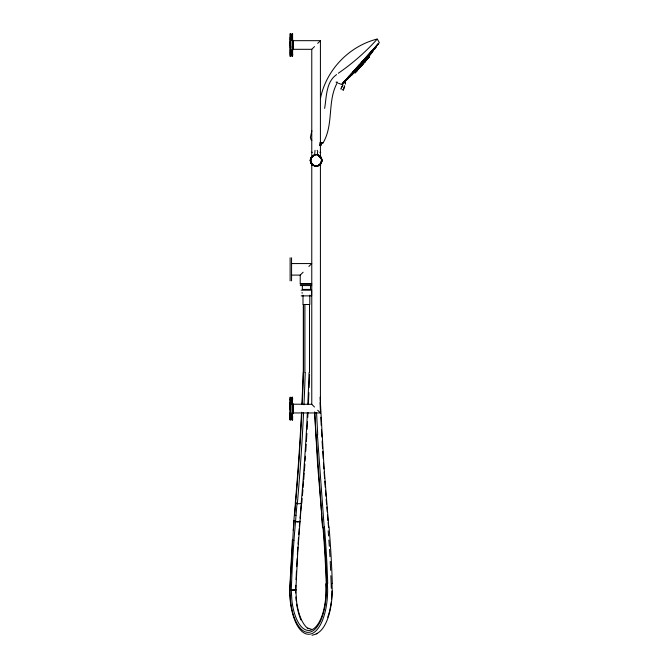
<?xml version="1.0" encoding="UTF-8"?>
<svg xmlns="http://www.w3.org/2000/svg" width="669" height="669" viewBox="0 0 669 669"><rect width="100%" height="100%" fill="white"/><g stroke="black" fill="none" stroke-linecap="round" stroke-linejoin="round"><path stroke-width="1" d="M290.12 47.825L290.187 33.851M290.12 403.875L290.179 397.085L290.195 398.18M292.286 47.457L292.286 39.203M292.286 54.741L292.278 49.866M292.286 33.592L292.278 40.776L292.278 39.471M292.646 48.369L292.646 47.7M292.646 53.813L292.646 55.126M292.646 44.305L292.646 42.958M292.646 410.766L292.646 409.997L292.646 411.611M293.005 407.797L293.005 407.27M310.608 162.216L310.424 159.347L312.147 156.228C309.078 158.896 310.132 164.44 313.97 165.803M310.692 160.092L310.776 161.446L310.776 159.423A5.436 5.436 0 0 0 310.759 161.455M314.656 166.021C320.886 167.969 324.816 158.269 318.879 155.375C315.81 155.509 318.737 150.809 317.173 150.333M290.204 47.859L290.237 56.514L290.271 54.549M290.12 419.806L290.12 417.431M292.244 39.438L292.244 38.225M292.161 49.907L292.169 56.514L292.278 41.453M292.604 33.994L292.537 35.256M292.596 49.69L292.47 55.36M292.646 417.406L292.554 419.739L292.596 419.011M292.646 408.157L292.646 407.078M292.646 404.243L292.646 404.586M303.007 295.188L302.998 304.495L309.806 304.495L309.797 295.188M313.368 165.519C310.015 163.863 309.287 158.929 312.214 156.454M318.218 165.803L316.813 166.163C321.271 165.803 323.503 159.824 320.426 156.63M292.278 54.666L292.286 56.179L292.286 52.91M292.286 39.295L292.286 33.818L292.202 35.658M292.294 49.372L292.286 51.572M292.646 40.24L292.729 43.242M292.127 418.167L292.211 397.093L292.294 399.669M292.646 404.101L292.729 404.452M290.262 51.48L290.254 53.888M292.286 33.935L292.286 37.857M292.286 52.65L292.286 52.132M292.922 49.18L292.897 42.933M369.213 55.694L368.678 56.38L369.188 55.82M292.529 418.309L292.554 415.984M292.294 46.395L292.244 53.411M292.646 40.148L292.646 49.983M292.286 417.18L292.278 418.777L292.186 418.359M292.646 403.783L292.646 413.618M292.562 40.274L292.545 34.086M292.729 49.749L292.729 44.095M292.545 397.963L292.562 398.783M290.246 35.248L290.246 44.271M292.311 415.156L292.152 419.806L292.119 418.886M310.583 161.012L310.625 159.389L310.424 161.513A5.778 5.778 0 0 0 311.21 163.529L312.147 164.641L311.219 163.529L311.687 164.156M292.487 41.553L292.587 39.07M292.537 49.08L292.604 55.953M292.562 414.822L292.596 413.643M293.005 408.742L292.989 410.189M292.579 38.509L292.504 35.599M292.495 48.084L292.529 47.073M292.211 397.235L292.294 411.009M292.244 411.82L292.236 414.454M327.434 583.535L327.634 590.033A44.288 18.991 -90 0 1 311.11 633.894A44.288 18.991 -90 0 1 290.296 601.439L289.652 590.225L292.395 539.574M301.401 503.305L297.722 552.619L295.84 590.15L291.249 590.15L292.069 571.351A618.741 265.56 90 0 1 293.992 540.192M295.815 585.266L295.623 589.974A42.381 18.18 -90 0 0 295.673 592.985M296.049 579.605L296.451 571.134M292.504 400.472L292.57 399.284M296.685 566.66L297.136 558.607M297.379 554.442L297.856 547.158M292.169 53.888L292.144 54.331L292.244 53.88M292.144 417.966L292.161 413.534M292.738 49.197L292.738 49.64M292.562 55.535L292.453 56.129M298.073 544.039L298.499 537.809M364.864 60.11L363.493 61.707L364.697 60.469M292.738 40.307L292.729 41.127M292.244 35.256L292.152 33.81M292.161 399.736L292.161 397.654M293.959 540.184L297.011 503.682L295.656 503.305L296.225 502.728M298.734 534.698L299.219 528.485M299.377 526.411L299.787 521.243L299.227 521.795L297.019 521.795L293.85 520.883L295.455 502.929M293.298 530.55L294.051 521.243M290.154 398.239L290.12 419.254M300.063 518.149L300.506 513.09M358.208 67.636L358.952 66.766M295.656 503.305L294.586 515.055L295.941 515.414M300.682 511.133L301.217 505.262M292.136 36.77L292.144 35.248M290.187 34.545L290.254 33.475M292.144 404.377L292.186 398.883M319.924 145.173L320.877 145.524L320.275 145.574M292.596 398.13L292.386 404.502L292.286 400.221M345.555 83.374L345.129 81.309L344.66 81.727M292.93 41.528L292.938 42.364M324.641 108.378C326.597 96.921 325.903 82.019 336.591 74.602M364.421 59.984L365.583 58.529L365.065 59.315M320.05 156.22A5.778 5.778 0 0 1 321.588 158.645L321.58 162.216L319.815 164.858M344.577 85.983L343.306 89.813M292.194 398.724L292.278 397.645M292.144 40.742L292.244 40.081M345.463 84.11C343.557 82.262 346.701 79.544 345.848 80.422L346.366 80.037M292.93 404.101L292.98 406.836M311.854 130.764L310.391 137.396L311.085 139.863L311.838 140.155M310.483 160.2L311.562 157.257L314.723 154.832M368.987 55.753C367.925 56.857 370.743 53.303 369.698 54.891M321.563 162.266L321.873 160.368L321.321 157.984M366.018 60.461L366.612 59.792L363.618 63.037L365.717 60.904M362.389 63.706L365.366 60.294M321.17 162.609L321.563 159.389M320.426 98.46C326.255 69.952 348.867 46.345 377.015 39.07M367.256 57.266L368.527 55.594L368.193 56.112M372.407 52.107L372.608 51.914M371.379 52.073L372.583 50.702L372.131 51.204M370.149 54.741L371.262 53.353L369.589 55.335M343.615 89.236L344.711 86.033M343.465 90.006L343.623 89.571M355.03 72.77L356.895 70.496L354.804 72.837L355.239 72.352M311.445 163.361L310.424 161.505L310.541 160.083L312.239 156.412A5.569 5.569 0 0 0 311.06 158.06L310.416 159.414L312.64 155.81L314.689 154.84L317.39 154.815M319.933 164.515L321.672 160.786A5.569 5.569 0 0 0 320.384 156.881L319.924 156.354M311.921 156.981L310.951 158.762L311.921 156.981L310.951 158.762L311.252 158.152M320.995 162.734L320.259 163.88L321.237 162.107A5.436 5.436 0 0 1 320.284 163.897L321.245 162.107M370.016 54.766L369.648 55.201M310.951 158.762L311.202 158.127M357.405 70.019L360.323 66.699L355.607 71.943M363.568 61.648L364.981 60.043M366.177 59.081L366.746 58.387L366.077 59.106M375.903 47.098C374.381 49.197 377.985 44.346 375.585 47.541M353.491 72.285L354.654 71.307M368.937 57.241L365.884 60.603L369.163 56.965L367.222 59.123M344.928 81.384L346.308 80.071L345.48 80.824M358.643 67.686L359.337 66.858L357.489 69.158M358.935 66.917L357.547 68.188M372.298 51.63L373.453 50.041L372.616 51.279M323.077 142.898C333.781 124.835 327.325 101.997 336.649 83.943M356.318 68.715L356.05 69.124L357.48 67.536L356.201 68.69L356.828 68.154M356.326 70.019L357.522 68.681L356.033 70.32M364.471 61.03C365.324 61.364 363.953 62.05 362.899 63.471M340.83 89.052L340.956 88.525M368.368 56.848L368.803 56.397L367.139 58.362L367.59 57.768M366.035 60.352L363.919 62.911M354.913 70.981L353.65 72.127M374.13 49.615L374.69 48.812M310.341 160.794L310.341 160.067L310.332 160.794A5.778 5.778 0 0 1 310.859 157.968L311.227 157.332A5.661 5.536 -68.4 0 0 310.424 159.347M310.876 157.976L311.319 157.182M369.012 57.133L366.403 60.026L367.038 59.324M292.161 419.354L292.202 420.165L292.169 419.07M364.195 60.093L364.747 59.382M358.099 69.175L358.408 68.531M367.733 58.554L367.356 59.006L367.9 58.27M373.294 50.334L372.834 50.953L373.603 49.966L372.441 51.429M367.95 56.422L367.49 57.041M374.264 49.431L374.924 48.486L374.364 49.339M349.502 76.517C348.465 77.127 351.693 74.418 350.213 75.63M356.711 70.814L354.879 72.829L357.898 69.384M346.333 80.004L345.572 80.757M359.947 64.358L360.323 64.826L361.636 63.513M356.652 70.881L356.401 71.257L356.87 70.738M371.655 52.792L372.374 51.831M376.329 46.621L376.614 46.194L376.246 46.613M367.222 57.225L367.624 56.639L367.298 56.999M363.969 62.727L365.776 60.728L362.799 63.505M366.528 59.909L366.152 60.319L366.838 59.566M342.21 83.876L346.249 79.385M348.541 77.863L349.887 76.525M362.999 63.923L361.21 65.821L362.355 64.433M370.902 51.647L371.345 51.045M321.095 163.144L319.707 164.641M362.74 64.023L360.892 66.072L363.05 63.672L361.143 65.988L362.431 64.567M354.018 72.545L353.558 73.055M359.036 68.238L358.492 68.84L359.111 68.146M364.388 62.267L365.55 60.996M375.334 48.068L374.489 49.163M359.479 66.95L360.022 66.273L358.174 68.188M357.505 69.141L357.84 68.706M358.375 67.736L358.676 68.096L359.337 67.444M359.044 68.322L360.257 66.967L358.417 69.016L360.273 66.95L358.743 68.656M361.653 63.639L361.988 63.17M353.817 72.436L352.822 73.473M358.668 68.146L359.395 67.36L358.709 67.435M362.372 63.714L362.707 63.279L361.728 64.249M356.92 68.389L357.279 67.929M362.866 62.242L363.225 61.791M348.7 77.646L349.954 76.509M357.505 69.76L357.213 70.094L357.923 69.467L356.243 71.432L358.032 69.451L356.243 71.432M320.426 164.24L320.869 163.679A5.778 5.778 0 0 0 321.856 160.794M357.882 68.037L359.019 66.733M355.59 71.056L357.296 69.25M369.171 55.376L369.572 54.866M377.124 39.187C366.094 51.622 352.362 63.547 338.288 73.264M361.059 64.642L360.733 65.161L361.319 64.542M358.132 69.124L357.731 69.584M344.828 80.966L342.419 83.684L342.779 85.197L341.265 88.116L342.762 85.272L342.553 83.583M360.29 65.06L360.323 64.826M368.393 56.94L368.535 56.581M377.366 39.203L379.348 42.607L378.512 43.577L341.658 84.461L338.489 83.257M358.601 68.313L358.952 67.845M366.303 59.257L367.582 57.751M364.187 61.356L364.864 61.255L363.861 62.468M365.224 60.611L364.254 61.64L364.647 61.188M352.73 74.008L352.764 73.925M357.965 69.517L358.793 68.414M362.314 64.584L361.728 65.244L362.832 64.015M366.16 59.917L367.448 58.479M355.097 72.712L356.092 71.407M364.488 62.276L365.667 60.971M359.588 67.711L360.106 67.034L359.245 68.004L360.215 66.816M356.56 70.58L355.992 71.508L356.987 70.488L356.025 71.458L356.761 70.864M361.887 64.901L362.096 64.433L361.444 65.044M367.365 58.579L366.938 59.056M361.302 65.311L359.688 67.034L360.758 65.863M368.753 56.447L368.167 57.133L368.552 56.756M355.114 72.595L355.724 71.909M359.822 66.95L358.86 68.029M361.402 64.6L360.415 65.796L360.959 65.228M359.78 67L358.233 69.024M360.976 64.274L361.344 63.856M358.684 68.731L359.128 68.221M363.819 62.518L364.864 61.356M364.053 62.259L364.605 61.648M365.341 61.23L364.806 61.824M363.76 62.184L364.622 61.23L363.192 62.819L363.936 61.983M378.085 44.037L372.106 50.677M352.998 71.892L378.57 43.468M358.626 67.887L359.303 67.126L357.748 68.865M357.681 68.991L358.584 67.987L357.647 68.932M363.886 62.041L363.175 62.794M365.625 60.177L365.525 60.319M362.974 63.756L361.043 65.98M367.298 58.646L366.035 60.051M358.467 68.957L359.654 67.644M347.688 77.771L351.501 73.565M349.644 75.605L345.89 79.762M364.12 61.841L364.714 61.172M362.565 63.572L363.384 62.652M364.404 61.364L364.254 61.531M359.604 67.502L358.776 68.422L360.106 67.042L359.27 67.569M367.273 59.181L368.293 57.935L367.105 59.248M369.096 57.158L366.094 60.494M351.284 73.782L359.47 64.65M359.37 66.574L359.813 66.089M358.216 68.43L357.555 69.166M356.025 71.575L358.082 69.384M367.9 58.487L368.719 57.459M361.227 62.702L371.019 51.856M355.164 72.628L356.159 71.524M362.071 64.96L362.782 64.082M363.961 62.861L364.864 61.857M345.053 81.543L342.469 83.675M377.232 44.957L377.943 44.179M364.73 61.439L365.274 60.896L364.229 62.058M356.477 68.455L357.087 67.912M353.249 73.406L352.981 73.615M354.712 71.148L354.026 71.859M367.774 58.119L367.34 58.997M352.755 74.067L351.493 75.313L352.387 74.384M364.195 62.493L365.466 61.197M354.269 72.536L356.134 70.596M289.652 590.225L295.857 589.732L296.467 600.453A40.474 17.361 90 0 0 308.016 628.584M295.857 589.732L295.84 590.15M347.663 78.967L348.097 78.566M366.696 58.512L365.55 59.8M358.308 68.196L358.709 67.778M361.678 64.007L362.113 63.58L361.661 64.157M358.024 67.686L358.843 66.841M311.771 157.901L311.771 49.314L314.497 46.587M317.691 43.401L320.418 40.675L293.005 40.675L292.913 41.102M348.432 77.905L349.084 77.253M291.567 275.101L300.222 275.101L303.107 272.216M308.877 266.446L311.762 263.561L291.567 263.561M350.088 76.584L349.553 77.01L350.907 75.748M348.641 77.679L349.318 77.027M358.676 68.096L358.877 67.46M347.554 79.067L346.651 79.904M345.237 81.125L345.84 80.581M352.588 73.833L353.893 72.436L353.525 72.704M319.23 164.75L318.068 165.419M292.278 418.777L292.294 419.806L292.286 413.643M312.699 155.76L313.962 155.074M361.569 63.388L361.16 63.789M312.941 156.086L314.764 155.241L314.112 155.417M318.135 165.594C321.797 164.348 322.826 159.331 320.175 156.605M311.06 162.801L311.077 162.793A5.569 5.569 0 0 0 312.281 164.49M318.477 165.452L315.007 166.054M312.038 635.307L317.073 633.76M313.895 155.342L314.673 155.108M301.602 503.682L297.011 503.682M299.227 521.795L299.796 521.243M316.772 165.795L317.441 165.669M310.625 161.48L311.762 164.24M317.424 165.628L314.773 165.594M315.308 154.832L316.445 154.698M295.623 520.649L293.85 520.883L289.886 589.974A42.39 18.222 -90 0 0 308.058 632.364A42.39 18.222 -90 0 0 326.296 589.974M315.015 150.333L314.656 154.84M320.259 144.412L321.087 144.713L320.208 144.546M293.005 49.314L311.771 49.314M311.411 152.298L312.289 152.298M319.907 152.298L320.76 152.298M311.428 164.959L312.289 164.959M319.907 164.959L320.777 164.959M311.762 283.765L300.222 283.765L300.222 275.101M300.222 284.124L311.762 284.124M300.222 285.563L311.762 285.563M301.184 290.195L311.62 290.195L311.603 295.874L301.184 295.874M301.803 292.922L302.614 292.922M314.497 407.036L311.771 404.31L292.989 404.201M293.005 412.949L320.418 412.949L320.418 163.721M298.223 521.837L295.405 521.603M321.07 144.052L319.907 143.592L321.153 144.011L320.51 143.952M320.208 145.114L320.025 144.956M316.094 166.079L313.761 165.578L311.177 162.977M291.249 590.15L289.669 589.807M320.877 145.524L320.142 145.399M320.175 144.947L320.016 144.788M320.56 144.788L320.719 144.646M292.144 36.101L292.286 40.232M322.282 142.89L322.918 143.049L320.275 142.355M319.974 142.472L321.187 142.798L320.76 142.681M307.656 628.066L311.16 629.136M341.976 89.596L343.205 89.997M320.217 143.3L320.869 143.567M320.392 145.474L320.769 145.449M317.859 154.991L319.782 155.977L321.337 158.009M318.21 155.066L320.041 156.228M314.137 165.377L312.423 164.34M317.658 155.057L320.969 157.717M312.699 165.101L313.309 165.494M313.477 165.335L310.575 161.831M317.691 410.222L320.351 412.882M320.259 156.989L321.237 158.762L318.695 155.701L321.245 158.762A5.436 5.436 0 0 0 317.449 155.166M311.971 163.846L311.102 162.4M320.543 156.755L320.969 157.34M311.93 163.88L310.951 162.107L311.921 163.88A5.436 5.436 0 0 1 310.926 162.107M320.643 157.541L321.237 158.762M311.202 162.734L311.528 163.328M320.944 158.152L321.304 159.097M337.544 83.14L337.301 82.044M292.821 404.051L292.913 404.461M292.905 412.413L292.93 413.183L292.905 411.435M290.187 55.101L290.195 46.437M336.223 81.886L336.382 82.989M292.47 402.939L292.587 413.96M292.905 408.065L292.813 406.811M292.57 415.926L292.646 416.611M292.805 409.905L292.855 410.465M328.772 527.055L323.98 466.377L320.1 397.244M326.572 504.075L326.171 499.158M326.815 507.002L327.225 511.885M327.476 514.804L327.969 520.624M328.136 522.564L328.546 527.415M324.181 527.055L317.39 434.582M321.647 513.834L316.011 434.833A1197.276 513.633 -90 0 1 314.798 412.054M322.809 527.415L317.658 465.223L314.564 412.179M321.421 514.202L322.583 527.774M290.12 402.395L290.254 420.165L290.12 412.673M325.251 487.291L325.017 484.323A1197.217 513.508 90 0 1 324.8 481.237M325.485 490.26L325.945 496.189M290.204 49.899L290.246 50.551M291.266 589.732L291.868 600.453A40.474 17.361 90 0 0 310.909 630.098A40.474 17.361 90 0 0 325.995 589.916L325.811 583.828M332.033 583.535L332.225 590.033A44.288 18.991 -90 0 1 316.203 633.719M292.738 404.009L292.729 408.324M292.253 403.374L292.278 404.411M292.738 412.313L292.646 413.467L292.729 409.361M290.262 46.437L290.271 47.156M321.48 160.092L321.48 160.769M290.195 44.99L290.195 45.709M320.418 40.675L320.418 157.466M311.771 163.119L311.771 404.31M310.508 285.563L310.508 289.426L302.338 289.426L302.338 285.563M309.496 304.495L309.496 372.683M304.905 304.495L304.905 372.683M303.534 304.495L303.534 372.608M303.316 304.495L303.316 372.533M292.98 40.341L292.98 49.648M292.98 403.976L292.98 413.283M292.186 412.873L292.144 414.186M291.567 257.808L291.567 280.855M290.12 41.47L290.12 45.709M290.12 37.723L290.12 38.292M290.12 39.504L290.12 40.14M290.12 257.808L290.12 280.855M290.12 399.343L290.12 400.012M290.12 403.424L290.12 409.846M321.429 159.414A5.436 5.436 0 0 1 321.429 161.455M319.815 164.398A5.436 5.436 0 0 1 312.373 164.398M310.926 158.754A5.436 5.436 0 0 1 314.739 155.166M303.149 372.541A1044.476 447.586 -90 0 1 301.895 404.394M301.51 412.338A1044.476 447.586 -90 0 1 295.28 503.13M305.231 372.742A1046.609 449.208 90 0 1 303.969 404.77M303.584 412.74A1046.609 449.208 90 0 1 297.329 503.832M309.571 374.665A1044.476 448.33 90 0 1 309.095 387.635M308.894 392.619A1044.476 448.33 90 0 1 308.417 403.583M307.991 412.539A1044.476 448.33 90 0 1 307.74 417.515M307.531 421.487A1044.476 448.33 90 0 1 307.096 429.431M306.87 433.403A1044.476 448.33 90 0 1 306.394 441.339M306.21 444.308A1044.476 448.33 90 0 1 305.766 451.241M305.432 456.191A1044.476 448.33 90 0 1 305.089 461.133M304.88 464.094A1044.476 448.33 90 0 1 304.378 471.009M304.236 472.975A1044.476 448.33 90 0 1 303.701 479.882M303.55 481.847A1044.476 448.33 90 0 1 303.074 487.751M302.915 489.725A1044.476 448.33 90 0 1 302.421 495.62M302.171 498.564A1044.476 448.33 90 0 1 301.744 503.473M303.483 372.566A1042.302 447.293 90 0 1 302.229 404.335M301.853 412.28A1042.302 447.293 90 0 1 295.614 503.013M309.045 372.6A1046.609 448.439 -90 0 1 307.79 404.578M307.406 412.539A1046.609 448.439 -90 0 1 301.167 503.473M324.457 526.929A504.459 216.681 -90 0 1 327.718 583.485M329.039 526.938A504.342 216.656 -90 0 1 332.309 583.485M328.186 530.785A502.469 214.95 90 0 1 328.588 535.944M328.889 540.075A502.469 214.95 90 0 1 329.315 546.297M329.516 549.408A502.469 214.95 90 0 1 329.951 556.675M330.21 561.433A502.469 214.95 90 0 1 330.637 570.364M330.862 575.733A502.469 214.95 90 0 1 331.297 588.277M323.403 527.406A500.663 215.577 -90 0 1 326.664 583.677M322.985 527.339A502.469 215.761 -90 0 1 326.422 589.949M331.975 590.978A42.381 18.18 -90 0 1 331.565 598.998M331.23 602.008A42.381 18.18 -90 0 1 329.549 611.165M329.273 612.219A42.381 18.18 -90 0 1 327.726 617.228M300.95 619.946A42.381 18.18 -90 0 1 298.065 611.165M297.83 610.203A42.381 18.18 -90 0 1 296.668 604.115M296.25 600.946A42.381 18.18 -90 0 1 295.882 597.016M324.565 478.159A1197.217 513.508 90 0 1 324.122 471.98M323.905 468.894A1197.217 513.508 90 0 1 323.487 462.714M323.211 458.591A1197.217 513.508 90 0 1 322.751 451.366M322.55 448.263A1197.217 513.508 90 0 1 322.115 441.038M321.873 436.899A1197.217 513.508 90 0 1 321.463 429.665M321.237 425.517A1197.217 513.508 90 0 1 321.078 422.415A1343.829 576.394 90 0 1 320.827 417.23M320.568 412.054A1343.829 576.394 90 0 1 320.125 402.721M317.733 434.474A1197.853 513.499 90 0 1 316.562 412.631M321.496 160.092L321.496 160.769L321.496 160.092M362.18 64.742L361.411 65.687L362.698 64.266L362.18 64.742M368.092 57.76L367.524 58.395L368.101 57.76M318.076 155.417L317.432 155.216L318.076 155.425"/></g></svg>
